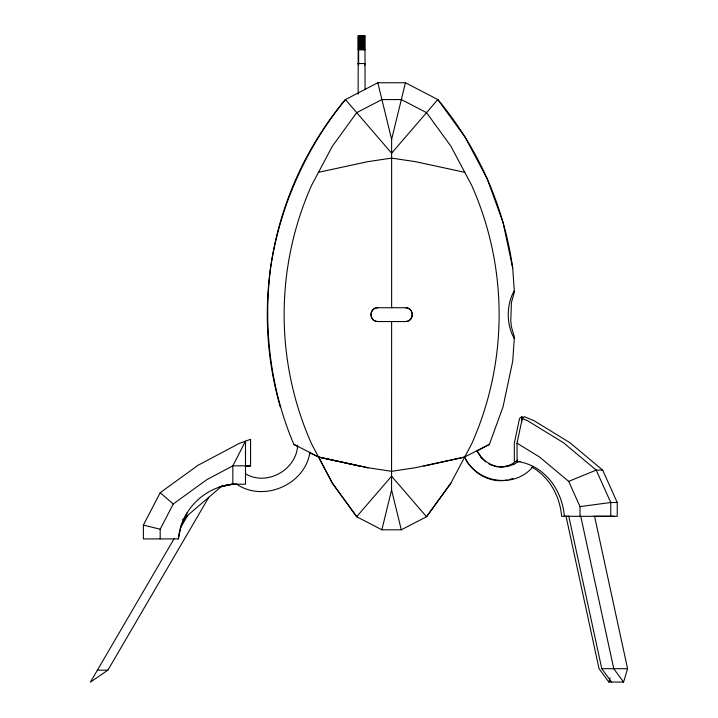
<?xml version="1.0" encoding="UTF-8"?>
<svg xmlns="http://www.w3.org/2000/svg" width="718" height="718" viewBox="0 0 718 718"><rect width="100%" height="100%" fill="white"/><g stroke="black" fill="none" stroke-linecap="round" stroke-linejoin="round"><path stroke-width="1.08" d="M517.139 461.459L517.418 460.076M358.632 65.257L358.165 63.534L365.076 63.534L364.609 65.257M160.177 538.913L160.177 529.202L173.262 503.991L206.874 479.624L232.838 465.847L250.573 465.794L250.573 439.308L239.184 443.455L197.962 465.327L160.177 492.719L143.376 525.1L143.376 538.913L178.342 538.913L181.25 525.316L187.174 512.724M297.656 445.232C296.615 469.859 266.89 486.517 245.574 473.835M309.952 452.196C305.204 484.094 265.086 502.044 237.855 485.027M517.014 443.194L522.282 418.54L524.4 416.709L534.264 420.847L569.957 442.728L602.68 470.119L617.238 502.501L617.238 516.314L564.375 516.314A61.048 52.872 -90 0 0 517.095 461.512L517.014 443.194L539.577 457.016L568.683 481.392L580.018 506.603L580.018 516.314M391.624 307.726L391.624 139.373L405.437 82.758L377.812 82.758L345.43 99.569C305.877 147.827 279.858 206.38 270.533 268.083C263.075 327.641 270.3 389.012 293.859 444.379L297.503 446.434M391.624 321.547L391.57 489.999L381.859 529.803L401.389 529.803M365.076 63.534L364.609 64.396M594.576 516.314L627.568 668.7L623.565 682.1L608.837 682.046L610.067 677.927M477.264 450.868L489.389 444.379L503.031 406.846L512.715 361.19L514.393 337.092L511.404 326.744L510.785 320.784L511.404 302.529L514.393 292.172L512.715 268.083L503.031 222.427L487.091 178.567L465.21 137.344L437.818 99.569L405.437 82.758M245.52 465.82L250.573 465.794L245.538 465.794M173.998 538.913L90.432 682.1L107.888 670.172L208.794 497.278M180.649 527.524L187.811 515.255L183.853 518.854M514.294 290.709C506.235 304.764 506.235 324.509 514.294 338.564M450.967 483.106L426.6 516.718L401.29 529.803L391.57 489.999M309.853 452.771L318.559 457.052L332.281 483.106L356.649 516.718L391.57 476.187L426.492 516.718L450.868 483.106L471.699 443.859A318.182 318.182 0 0 0 471.699 185.406L450.922 146.257L426.546 112.645L401.344 99.569L381.913 99.569L356.702 112.645L332.335 146.257L311.558 185.406A318.182 318.182 0 0 0 311.558 443.859L332.38 483.106L356.756 516.718M532.927 466.709C514.591 489.344 475.442 482.81 464.393 456.262M523.601 417.481L521.627 416.655L519.545 418.495L514.321 443.185L514.321 461.459L516.206 461.459M182.417 519.868L222.23 485.772M516.242 461.171L511.252 464.411L505.804 466.449L506.648 466.224L501.002 466.978L495.33 466.44M518.602 461.369L513.352 464.627L513.953 464.268L508.29 466.296L502.376 467.059L496.443 466.512L497.188 466.592L491.453 464.761L486.158 461.719L481.518 457.59L481.895 457.976L477.048 450.868M489.398 444.352L464.752 456.953M568.683 481.392L596.209 470.119L602.68 470.119M512.912 478.421L509.197 479.723M221.386 486.481L232.937 484.076L237.137 484.076M219.25 487.181L232.838 484.219L245.502 484.219L245.502 441.157L232.838 465.847L232.838 484.219A60.842 60.842 0 0 0 178.342 538.913M318.505 172.32L367.84 161.658L391.624 158.113L415.417 161.658L464.752 172.32M423.799 466.099L464.699 457.052L415.363 467.714L391.624 471.322L367.787 467.714M507.195 479.992C490.753 483.501 473.943 473.799 465.785 459.646M580.018 506.603L610.758 502.501L617.238 502.501M377.812 307.726C368.935 307.394 368.935 321.879 377.812 321.547L405.437 321.547C414.313 321.879 414.313 307.394 405.437 307.726L377.812 307.726A6.911 6.911 0 0 0 370.901 314.637A6.911 6.911 0 0 0 377.812 321.547M365.076 35.9L358.165 35.9L358.165 94.139M358.165 49.713L365.076 49.713M367.948 467.768L318.559 457.052L367.903 467.714M517.095 461.512L520.056 461.512M569.221 516.26L561.611 516.26A61.048 52.872 90 0 0 531.706 467.068M593.714 516.26L614.464 516.26M568.8 516.314L601.792 668.7L627.568 668.7M97.397 670.172L107.888 670.172M318.451 457.052L359.556 466.099M143.376 525.1L160.177 529.202M491.606 465.138L495.276 466.359M522.282 418.54L527.784 420.847L563.486 442.728L596.209 470.119L610.758 502.501L610.758 516.314M318.505 456.953L293.85 444.352M356.649 516.718L381.967 529.803M488.994 463.81L490.69 464.833M160.177 492.719L173.262 503.991M481.15 457.626L485.61 461.782M358.632 64.396L358.165 63.534M623.565 682.1L613.755 668.7L580.763 516.314M601.792 668.7L611.601 682.1M608.837 682.046L599.027 668.646L566.035 516.26M481.563 458.12L476.896 450.958M377.812 82.758L391.624 139.373M521.627 416.655L521.627 422.256M364.959 35.9L365.076 89.212M364.609 35.9L364.609 49.713M364.062 35.9L364.062 49.713M363.344 35.9L363.344 49.713M362.518 35.9L362.518 49.713M361.621 35.9L361.621 49.713M360.723 35.9L360.723 49.713M359.897 35.9L359.897 49.713M359.179 35.9L359.179 49.713M358.632 35.9L358.632 63.534M358.282 35.9L358.282 49.713M220.264 486.741A61.147 61.147 0 0 1 232.937 484.076M405.437 307.726A6.911 6.911 0 0 1 412.347 314.637A6.911 6.911 0 0 1 405.437 321.547M280.226 406.846A335.028 335.028 0 0 1 345.43 99.569L391.624 153.185L437.818 99.569A335.028 335.028 0 0 1 512.715 268.083"/></g></svg>
